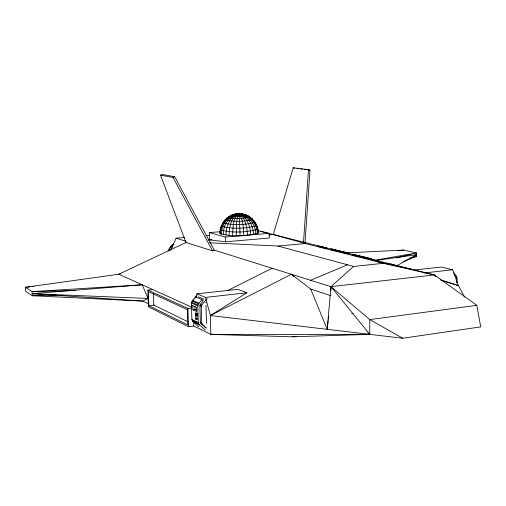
<?xml version="1.0" encoding="UTF-8"?>
<svg xmlns="http://www.w3.org/2000/svg" width="506" height="506" viewBox="0 0 506 506"><rect width="100%" height="100%" fill="white"/><g stroke="black" fill="none" stroke-linecap="round" stroke-linejoin="round"><path stroke-width="0.76" d="M403.377 261.621L416.533 256.384L416.552 252.962L403.788 250.084L347.065 252.842M232.539 235.587C233.304 229.389 231.988 213.791 241.299 213.924C250.634 214.886 258.686 223.557 258.205 233.019C246.137 236.346 231.893 237.118 219.946 233.494C219.515 223.032 228.857 213.412 239.332 213.855M456.684 282.266L456.747 277.414M456.937 282.696L457 278.06L456.165 275.745L453.465 272.728M229.091 235.429C229.256 227.656 230.818 215.518 240.046 213.861M226.049 235.176C225.606 226.296 231.179 212.261 241.957 214.348M223.532 234.847C221.938 218.82 240.597 206.897 252.469 219.193L252.361 219.522C243.728 221.653 233.842 222.159 225.265 219.857L225.436 219.528C230.869 214.291 239.914 211.78 246.719 215.872M221.634 234.442C220.338 220.306 237.415 208.137 249.515 216.891L249.426 217.144C242.627 218.782 234.885 219.174 228.13 217.403L228.794 216.903M308.502 169.649L309.976 170.174L305.055 242.608L303.53 242.134L308.502 169.649L293.24 167.758L273.259 234.537L268.642 234.923M220.426 233.987C220.18 225.113 226.479 216.619 235.119 214.462C235.473 213.342 248.693 214.234 245.132 215.708C240.647 216.239 235.783 216.834 231.425 215.556L228.13 217.403L225.265 219.857L222.937 222.811C232.981 225.587 244.664 224.98 254.79 222.419L254.41 221.653M220.369 230.761L219.946 233.494M148.435 303.847L142.793 301.083L32.314 295.732L25.521 291.317L25.3 287.307L118.79 274.239L185.98 242.488L212.59 250.894L214.234 250.103L330.956 286.655L369.76 319.583L369.766 334.358L292.259 336.8L210.844 334.396L210.344 315.535L291.437 274.277L310.735 289.078L327.199 329.33L330.956 286.655L353.599 266.428L383.548 263.303L434.293 274.929L476.829 305.333L480.7 326.895L402.694 338.242L210.344 315.535L205.518 297.414L196.954 293.834L195.974 297.515M327.199 329.33L328.173 320.734M328.35 319.172L328.622 316.832M238.459 214.531C239.433 212.59 242.779 217.055 243.424 218.219C246.239 223.405 247.27 229.357 247.478 235.201M318.223 246.106L326.908 248.085L326.572 248.395L322.183 247.466L318.154 246.447L318.223 246.106L326.136 247.927L326.06 248.269M318.154 246.447L318.495 246.144M318.426 246.479L322.853 247.067L322.777 247.409L326.832 248.427M322.006 247.244L322.082 246.909M322.183 247.466L322.259 247.118L323.543 247.409L323.467 247.75M326.572 248.395L326.642 248.054M331.019 249.622L331.183 248.927L331.696 249.015L349.102 253.171L348.938 253.873L348.463 253.797L331.019 249.622L337.755 251.102M331.538 249.711L331.696 249.015M332.575 249.996L332.746 249.275M338.811 251.368L338.969 250.679M339.513 251.76L339.678 251.052L331.183 248.927M341.082 252.14L341.253 251.412M342.17 252.386L342.334 251.678L349.102 253.171M347.375 253.525L347.533 252.823M348.463 253.797L348.621 253.095M352.252 254.967L352.423 254.246L361.967 256.39L371.164 258.692L370.993 259.42L352.252 254.967L361.803 257.105L361.967 256.39M352.733 255.043L352.897 254.328M353.846 255.353L354.017 254.607M359.089 256.466L359.254 255.751M361.36 257.257L361.531 256.529L352.423 254.246M362.966 257.649L363.144 256.89M364.13 257.915L364.301 257.181L371.164 258.692M369.393 259.059L369.563 258.332M370.563 259.357L370.734 258.629M197.106 318.761L197.049 319.412M205.265 330.089L199.168 324.567L198.282 322.55L197.808 305.896L198.548 303.828L202.002 299.641L203.292 300.836L200.332 304.422L199.895 305.656L200.357 322.29L200.92 323.568L205.917 328.109M206.315 327.882L202.286 324.219L201.723 322.942L201.261 306.263L201.704 305.023L207.131 298.439M198.807 326.946L192.767 321.487L191.882 319.495L191.407 303.062L192.128 301.026L195.55 296.895L202.002 299.641M171.294 248.996L176.094 238.162L184.747 237.453M222.937 222.811L223.956 222.033M173.912 244.246L171.23 246.707L169.213 249.793L170.516 250.242M192.571 301.032L194.045 299.255M195.019 298.072L196.979 295.706M196.568 314.296C196.461 312.917 195 314.397 196.777 314.473M196.303 313.581C197.745 313.1 197.068 315.643 197.1 314.511M210.344 315.535L246.922 292.784L237.801 289.356L196.954 293.834M230.268 216.34L233.374 214.905M196.594 318.989L196.005 318.704L196.575 318.28M396.812 265.751L416.546 254.676L375.484 260.501M227.049 290.855L272.127 268.231M148.125 298.47L142.793 301.083L32.207 293.676L142.192 284.796L148.125 298.47L32.207 293.676M185.98 242.488L160.516 175.184L173.008 177.423L174.665 176.689L214.234 250.103M160.516 175.184L162.135 174.469L174.665 176.689M414.496 255.555L416.546 254.676M310.646 280.292L347.508 264.783M234.442 214.772C246.441 212.824 243.139 215.442 235.739 214.607C222.197 217.264 237.257 213.462 238.762 213.924C249.015 213.804 258.13 222.773 258.205 233.019M234.025 214.689C245.536 210.983 257.491 221.976 257.345 233.525M409.936 258.054L416.533 256.384M396.691 257.896L416.552 252.962L374.636 260.331M196.606 318.812L196.904 318.957M120.314 273.866L118.79 274.239L191.818 307.18M196.575 314.574L196.322 314.239M292.259 336.8L296.111 336.269M476.829 305.333L369.76 319.583L402.694 338.242M212.406 334.194L210.844 334.396L193.766 326.035L188.453 326.699L148.429 306.826L147.822 290.096L152.78 289.571M195.879 319.242L196.796 319.672L197.081 313.669L195.246 312.822L195.879 319.242L196.935 319.115M196.682 315.529L197.738 315.402M195.303 314.89L196.353 314.764L196.296 312.695M195.759 315.105L196.815 314.979M192.824 305.732L192.944 309.855L196.119 309.482M147.822 290.096L187.909 308.439L191.717 307.996M330.981 290.438L330.956 286.655L434.293 274.929L436.008 276.535M205.632 302.531L206.271 302.461M205.518 297.414L246.922 292.784M424.009 272.981L452.706 269.774L458.379 285.574L464.578 297.041M148.846 305.7L187.802 324.922L187.346 309.621L148.34 291.652L148.846 305.7L153.792 305.137L188.194 321.873M414.37 270.002L441.238 267.054L452.706 269.774M29.98 286.845L25.3 287.307L32.093 291.627L75.324 290.545M32.321 286.611L33.883 286.459M397.558 250.698L403.788 250.084M209.554 242.791L277.939 246.03L305.358 243.563L383.548 263.303M220.255 231.71L209.339 232.589L209.655 239.888L225.518 241.792L269.42 238.029L269.192 233.386L258.123 230.616M209.339 232.589L225.265 237.048L269.192 233.386M208.13 240.015L211.976 239.692M205.974 235.714L209.901 235.391M213.203 334.226L210.844 334.396L369.766 334.358L330.956 286.655M142.192 284.796L32.093 291.627L32.314 295.732L56.052 295.131M237.181 213.93C247.801 213.494 255.739 224.031 255.77 234.019M237.871 213.886C247.87 214.519 253.398 225.448 253.544 234.474M242.583 214.576L243.734 214.658M296.984 168.555L298.508 168.745M300.804 169.036L302.335 169.225M304.625 169.51L306.921 169.795M308.451 169.984L309.976 170.174M247.39 216.245L248.478 216.435L250.603 218.168M377.267 261.716L411.732 269.268M321.506 247.118L322.777 247.409M339.678 251.052L342.334 251.678M361.531 256.529L364.301 257.181M338.406 251.254L339.709 251.564M260.217 231.267L339.918 251.261M341.436 251.64L343.713 252.209M347.502 253.158L355.838 255.252M357.356 255.631L359.633 256.2M369.475 258.667L434.293 274.929L435.9 276.611M340.361 251.716L348.938 253.873M362.568 257.301L370.993 259.42M277.939 246.03L353.599 266.428M273.259 234.537L305.358 243.563M251.134 218.605L252.051 218.883L253.942 221.103M441.118 280.235L458.379 285.574L440.612 279.913M176.094 238.162L186.119 241.299M390.322 263.898L394.756 265.308M396.236 265.783L398.456 266.485M376.23 260.868L370.98 259.198L376.135 260.83M310.735 289.078L331.019 295.738M171.23 246.707L172.54 247.143M351.588 313.309L353.055 313.815M293.24 167.758L294.688 168.27M198.447 296.858L204.007 299.204M192.615 300.438L199.041 303.233M200.332 304.422L201.704 305.023M192.128 301.026L198.548 303.828M199.895 305.656L201.261 306.263M191.698 302.246L198.105 305.067M191.407 303.062L197.808 305.896M191.464 305.124L196.48 307.363L196.6 311.519L192.944 309.855M196.84 310.444L195.006 309.615L194.905 306.181M197.125 314.409L197.637 314.65M197.049 314.593L197.504 314.808M196.233 314.308L196.676 314.511M197.422 314.858L196.973 314.65L196.992 315.314M195.873 314.251L197.327 314.884M200.357 322.29L201.723 322.942M200.92 323.568L202.286 324.219M191.882 319.495L198.282 322.55M192.21 320.228L198.605 323.29M192.767 321.487L199.168 324.567M193.298 321.968L199.706 325.048M254.765 222.292L256.738 225.278L256.618 225.72C245.397 228.642 232.355 229.326 221.236 226.157L221.47 225.714L220.224 229.768C231.988 233.222 245.891 232.482 257.769 229.3L257.896 228.82L257.301 228.358M367.894 332.916L369.766 334.358M257.725 232.033L258.332 232.513M195.55 296.895L196.398 297.68M454.287 274.416L456.646 277.06M291.437 274.277L293.499 276.662M173.008 177.423L212.59 250.894M256.181 224.854L257.08 227.656M250.742 234.873C250.464 228.023 248.459 220.717 243.196 215.999C242.905 212.628 226.688 215.202 238.762 213.924C243.715 219.655 243.165 228.295 243.879 235.442M225.265 237.048L225.518 241.792M153.381 293.461L153.792 305.137M193.653 322.24L193.766 326.035M187.909 308.439L188.453 326.699M197.245 314.156L197.289 315.706M197.119 314.296L197.163 315.814M196.872 314.289L196.885 314.681M196.777 314.296L196.783 314.675M196.473 314.156L196.486 314.536M240.084 235.594L239.528 221.179L238.762 213.924C235.632 220.572 236.549 228.459 236.258 235.638M205.993 305.213L206.48 323.163M168.112 250.963A14.693 13.554 -69.6 0 1 173.615 243.759"/></g></svg>
